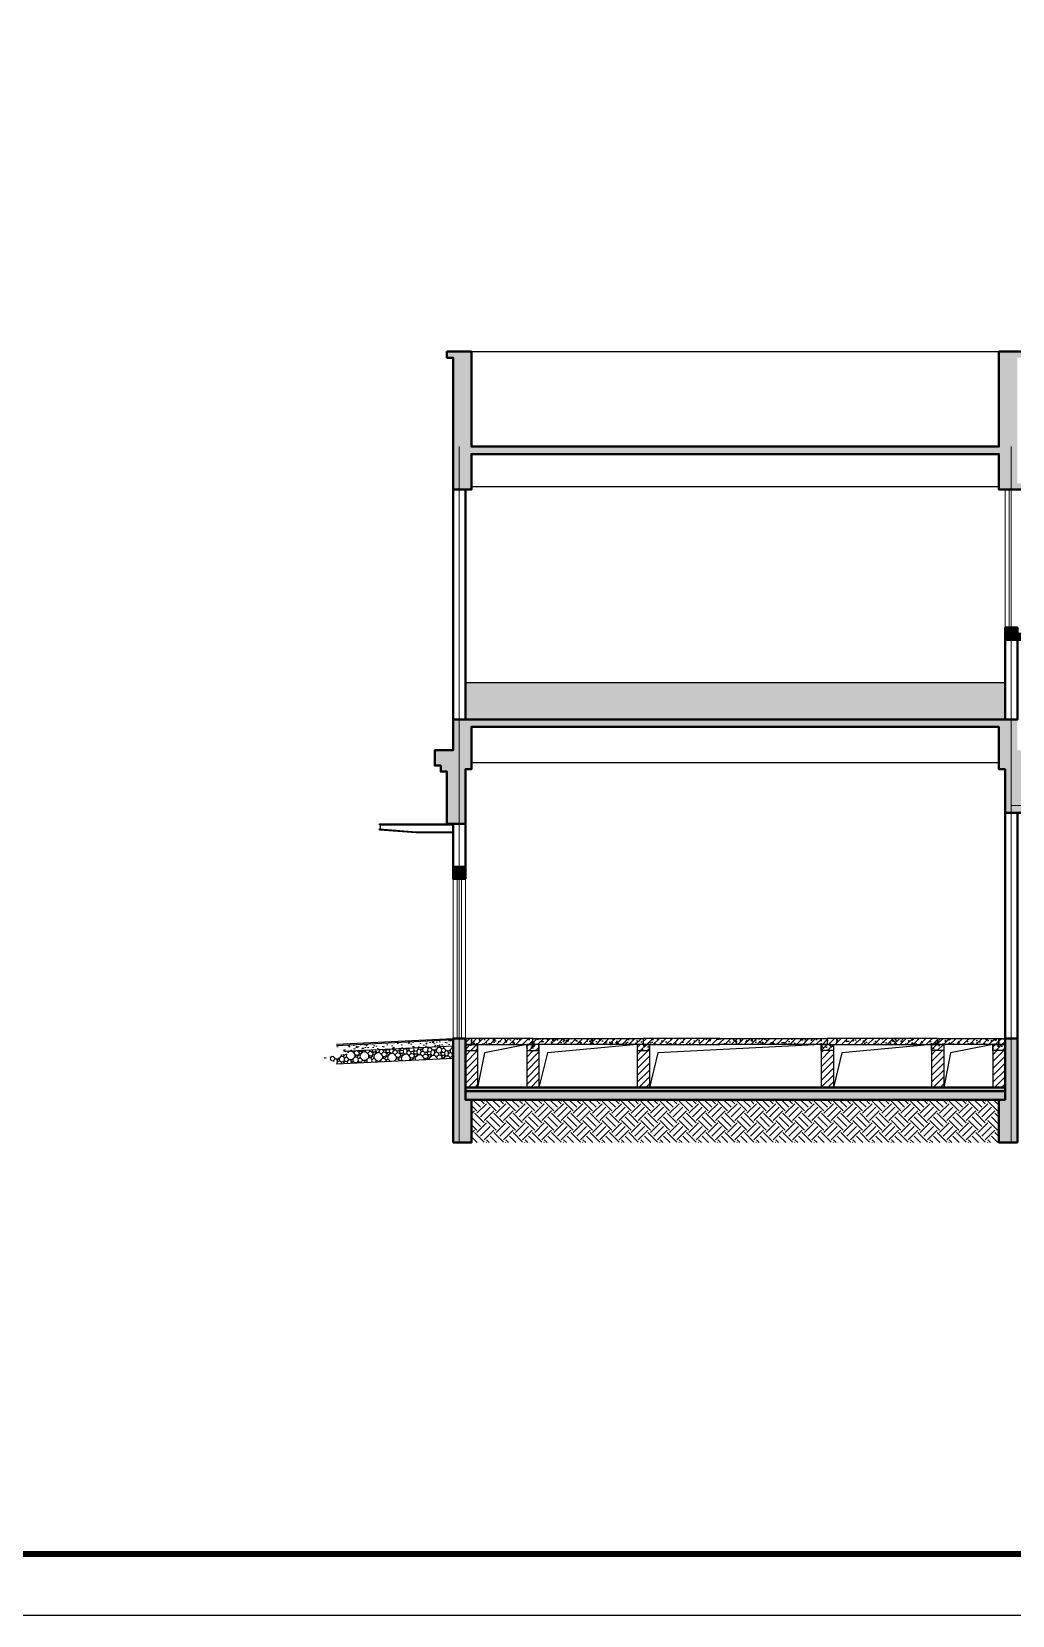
# Model space of a CAD drawing. Extents: x 1188826 to 1909461, y 608442 to 1651179.
# Drawn here: x 1512809 to 1528797, y 957902 to 983729 of the extents above; entities that cross this region are included whole.
import ezdxf

# ---------------------------------------------------------------- set-up
doc = ezdxf.new("R2010")
doc.units = 0
doc.header["$LTSCALE"] = 1000
doc.header["$MEASUREMENT"] = 0
doc.linetypes.add('ACAD_ISO10W100', pattern=[18.5, 12, -3, 0.5, -3])
doc.linetypes.add('DOTE', pattern=[2.42, 2, -0.2, 0.02, -0.2])
for name, color, linetype in [('A-WA-M(面层)', 43, 'Continuous'), ('剖面墙体', 7, 'Continuous'), ('图框', 140, 'Continuous'), ('立面', 73, 'Continuous'), ('辅助线', 251, 'Continuous')]:
    doc.layers.add(name, color=color, linetype=linetype)
for name, color, linetype, lineweight in [('DOTE', 19, 'DOTE', 9), ('PUB_HATCH', 8, 'Continuous', 9), ('WALL', 9, 'Continuous', 40), ('WINDOW', 144, 'Continuous', 15), ('填充', 251, 'Continuous', 5)]:
    doc.layers.add(name, color=color, linetype=linetype, lineweight=lineweight)
pattern_1 = [(45, (-11850729.04, -4415116.174), (-53.0330086, 53.0330086), []), (50, (-11850729.04, -4415116.17), (215.1780548, -18.8256405), [22.5, -247.5]), (355, (-11850729.04, -4415116.17), (-41.6254, 225.65764), [18, -198]), (100.4514, (-11850711.11, -4415117.74), (173.5528145, 206.8318626), [19.122057, -210.3426336]), (46.1842, (-11850729.04, -4415056.17), (320.1723146, -49.6557043), [33.75, -371.25]), (96.6356, (-11850702.36, -4415060.3), (280.398812, 292.235361), [28.6830864, -315.5139]), (351.1842, (-11850729.04, -4415056.17), (280.3985835, 292.23558), [27, -297]), (21, (-11850699.04, -4415071.17), (179.0721156, -120.7856672), [22.5, -247.5]), (326, (-11850699.04, -4415071.17), (72.9945996, 217.5450135), [18, -198]), (71.4514, (-11850684.12, -4415081.24), (252.0667886, 96.759149), [19.122057, -210.3426336]), (37.5, (-11850729.04, -4415116.174), (3.6479566, 99.86815615), [0, -195.6, 0, -201, 0, -198.75]), (7.5, (-11850729.04, -4415116.17), (78.9208612, 118.3235136), [0, -114.6, 0, -191.1, 0, -75.75]), (327.5, (-11850795.94, -4415116.174), (160.14673085, -6.7664615), [0, -75, 0, -234, 0, -310.5]), (317.5, (-11850825.94, -4415116.17), (174.9558508, 30.0314947), [0, -97.5, 0, -155.4, 0, -220.5])]
pattern_2 = [(45, (-11850729.04, -4415116.174), (-53.0330086, 53.0330086), []), (50, (-11850729.04, -4415116.17), (215.1780548, -18.8256405), [22.5, -247.5]), (355, (-11850729.04, -4415116.17), (-41.6254, 225.65764), [18, -198]), (100.4514, (-11850711.11, -4415117.74), (173.5528145, 206.8318626), [19.122057, -210.3426336]), (46.1842, (-11850729.04, -4415056.17), (320.1723146, -49.6557043), [33.75, -371.25]), (96.6356, (-11850702.36, -4415060.3), (280.398812, 292.235361), [28.6830864, -315.5139]), (351.1842, (-11850729.04, -4415056.17), (280.3985835, 292.23558), [27, -297]), (21, (-11850699.04, -4415071.17), (179.0721156, -120.7856672), [22.5, -247.5]), (326, (-11850699.04, -4415071.17), (72.9945996, 217.5450135), [18, -198]), (71.4514, (-11850684.12, -4415081.24), (252.0667886, 96.759149), [19.122057, -210.3426336]), (37.5, (-11850729.04, -4415116.174), (3.6479566, 99.86815615), [0, -195.6, 0, -201, 0, -198.75]), (7.5, (-11850729.04, -4415116.17), (78.9208612, 118.3235136), [0, -114.6, 0, -191.1, 0, -75.75]), (327.5, (-11850795.94, -4415116.174), (160.14673085, -6.7664615), [0, -75, 0, -234, 0, -310.5]), (317.5, (-11850825.94, -4415116.17), (174.9558508, 30.0314947), [0, -97.5, 0, -155.4, 0, -220.5])]
pattern_3 = [(45, (-11850929.04, -4415116.174), (-53.0330086, 53.0330086), []), (50, (-11850929.04, -4415116.17), (215.1780548, -18.8256405), [22.5, -247.5]), (355, (-11850929.04, -4415116.17), (-41.6254, 225.65764), [18, -198]), (100.4514, (-11850911.11, -4415117.74), (173.5528145, 206.8318626), [19.122057, -210.3426336]), (46.1842, (-11850929.04, -4415056.17), (320.1723146, -49.6557043), [33.75, -371.25]), (96.6356, (-11850902.36, -4415060.3), (280.398812, 292.235361), [28.6830864, -315.5139]), (351.1842, (-11850929.04, -4415056.17), (280.3985835, 292.23558), [27, -297]), (21, (-11850899.04, -4415071.17), (179.0721156, -120.7856672), [22.5, -247.5]), (326, (-11850899.04, -4415071.17), (72.9945996, 217.5450135), [18, -198]), (71.4514, (-11850884.12, -4415081.24), (252.0667886, 96.759149), [19.122057, -210.3426336]), (37.5, (-11850929.04, -4415116.174), (3.6479566, 99.86815615), [0, -195.6, 0, -201, 0, -198.75]), (7.5, (-11850929.04, -4415116.17), (78.9208612, 118.3235136), [0, -114.6, 0, -191.1, 0, -75.75]), (327.5, (-11850995.94, -4415116.174), (160.14673085, -6.7664615), [0, -75, 0, -234, 0, -310.5]), (317.5, (-11851025.94, -4415116.17), (174.9558508, 30.0314947), [0, -97.5, 0, -155.4, 0, -220.5])]
pattern_4 = [(45, (-11850229.04, -4415116.174), (-53.0330086, 53.0330086), []), (50, (-11850229.04, -4415116.17), (215.1780548, -18.8256405), [22.5, -247.5]), (355, (-11850229.04, -4415116.17), (-41.6254, 225.65764), [18, -198]), (100.4514, (-11850211.11, -4415117.74), (173.5528145, 206.8318626), [19.122057, -210.3426336]), (46.1842, (-11850229.04, -4415056.17), (320.1723146, -49.6557043), [33.75, -371.25]), (96.6356, (-11850202.36, -4415060.3), (280.398812, 292.235361), [28.6830864, -315.5139]), (351.1842, (-11850229.04, -4415056.17), (280.3985835, 292.23558), [27, -297]), (21, (-11850199.04, -4415071.17), (179.0721156, -120.7856672), [22.5, -247.5]), (326, (-11850199.04, -4415071.17), (72.9945996, 217.5450135), [18, -198]), (71.4514, (-11850184.12, -4415081.24), (252.0667886, 96.759149), [19.122057, -210.3426336]), (37.5, (-11850229.04, -4415116.174), (3.6479566, 99.86815615), [0, -195.6, 0, -201, 0, -198.75]), (7.5, (-11850229.04, -4415116.17), (78.9208612, 118.3235136), [0, -114.6, 0, -191.1, 0, -75.75]), (327.5, (-11850295.94, -4415116.174), (160.14673085, -6.7664615), [0, -75, 0, -234, 0, -310.5]), (317.5, (-11850325.94, -4415116.17), (174.9558508, 30.0314947), [0, -97.5, 0, -155.4, 0, -220.5])]
pattern_5 = [(45, (-11850229.04, -4415116.174), (-53.0330086, 53.0330086), []), (50, (-11850229.04, -4415116.17), (215.1780548, -18.8256405), [22.5, -247.5]), (355, (-11850229.04, -4415116.17), (-41.6254, 225.65764), [18, -198]), (100.4514, (-11850211.11, -4415117.74), (173.5528145, 206.8318626), [19.122057, -210.3426336]), (46.1842, (-11850229.04, -4415056.17), (320.1723146, -49.6557043), [33.75, -371.25]), (96.6356, (-11850202.36, -4415060.3), (280.398812, 292.235361), [28.6830864, -315.5139]), (351.1842, (-11850229.04, -4415056.17), (280.3985835, 292.23558), [27, -297]), (21, (-11850199.04, -4415071.17), (179.0721156, -120.7856672), [22.5, -247.5]), (326, (-11850199.04, -4415071.17), (72.9945996, 217.5450135), [18, -198]), (71.4514, (-11850184.12, -4415081.24), (252.0667886, 96.759149), [19.122057, -210.3426336]), (37.5, (-11850229.04, -4415116.174), (3.6479566, 99.86815615), [0, -195.6, 0, -201, 0, -198.75]), (7.5, (-11850229.04, -4415116.17), (78.9208612, 118.3235136), [0, -114.6, 0, -191.1, 0, -75.75]), (327.5, (-11850295.94, -4415116.174), (160.14673085, -6.7664615), [0, -75, 0, -234, 0, -310.5]), (317.5, (-11850325.94, -4415116.17), (174.9558508, 30.0314947), [0, -97.5, 0, -155.4, 0, -220.5])]

msp = doc.modelspace()

# ---------------------------------------------------------------- hatches: boundary and pattern name
at = {"layer": 'PUB_HATCH'}
for points in [[(1528879, 976361), (1528979, 976361), (1528979, 976261), (1528579, 976261), (1528579, 976841), (1519979, 976841), (1519979, 976261), (1519679, 976261), (1519679, 976911), (1519679, 978411), (1519579, 978411), (1519579, 978511), (1519979, 978511), (1519979, 976961), (1528579, 976961), (1528579, 978511), (1528979, 978511), (1528979, 978411), (1528879, 978411), (1528879, 976911)], [(1528879, 973911), (1528879, 974011), (1528679, 974011), (1528679, 973811), (1528979, 973811), (1528979, 973911)], [(1529079, 971661), (1529079, 971761), (1529179, 971761), (1529179, 972011), (1528879, 972011), (1528879, 972511), (1519679, 972511), (1519679, 972011), (1519379, 972011), (1519379, 971761), (1519479, 971761), (1519479, 971661), (1519579, 971661), (1519579, 970811), (1519879, 970811), (1519879, 971701), (1519979, 971701), (1519979, 972391), (1528579, 972391), (1528579, 971701), (1528679, 971701), (1528679, 970991), (1536979, 970991), (1536979, 970661), (1537279, 970661), (1537279, 970861), (1537479, 970861), (1537479, 970961), (1537279, 970961), (1537279, 971361), (1537079, 971361), (1537079, 972161), (1537579, 972161), (1537579, 972261), (1537479, 972261), (1537479, 972411), (1537579, 972411), (1537579, 972511), (1536979, 972511), (1536979, 971111), (1528979, 971111), (1528979, 971661)], [(1519679, 970111), (1519879, 970111), (1519879, 969911), (1519679, 969911)], [(1519679, 965611), (1519679, 967311), (1519879, 967311), (1519879, 966311), (1519979, 966311), (1519979, 965611)], [(1528879, 965611), (1528879, 967311), (1528679, 967311), (1528679, 966311), (1528579, 966311), (1528579, 965611)]]:
    msp.add_hatch(color=256, dxfattribs=at).paths.add_polyline_path(points)
at = {"layer": 'PUB_HATCH', "linetype": 'Continuous'}
h = msp.add_hatch(dxfattribs=at)
h.set_pattern_fill('混凝土', color=256, scale=30, style=0)
h.set_pattern_definition([(50, (108334.16, 163499.22), (215.178055, -18.82564), [22.5, -247.5]), (355, (108334.16, 163499.22), (-41.6254, 225.65764), [18, -198]), (100.4514, (108352.1, 163497.65), (173.552815, 206.831863), [19.122057, -210.342634]), (46.1842, (108334.16, 163559.22), (320.172315, -49.655704), [33.75, -371.25]), (96.6356, (108360.84, 163555.08), (280.39881, 292.23536), [28.683086, -315.5139]), (351.1842, (108334.16, 163559.22), (280.398584, 292.23558), [27, -297]), (21, (108364.16, 163544.22), (179.072116, -120.785667), [22.5, -247.5]), (326, (108364.16, 163544.22), (72.9946, 217.545014), [18, -198]), (71.4514, (108379.08, 163534.16), (252.066789, 96.75915), [19.122057, -210.342634]), (37.5, (108334.16, 163499.22), (3.6479566, 99.868156), [0, -195.6, 0, -201, 0, -198.75]), (7.5, (108334.16, 163499.22), (78.920861, 118.3235136), [0, -114.6, 0, -191.1, 0, -75.75]), (327.5, (108267.26, 163499.22), (160.146731, -6.7664615), [0, -75, 0, -234, 0, -310.5]), (317.5, (108237.26, 163499.22), (174.955851, 30.031495), [0, -97.5, 0, -155.4, 0, -220.5])])
h.paths.add_polyline_path([(1528679, 972511), (1528679, 973111), (1519879, 973111), (1519879, 972511)])
h = msp.add_hatch(dxfattribs=at)
h.set_pattern_fill('混凝土', color=256, scale=30, angle=-2.8624, style=0)
h.set_pattern_definition([(47.137595, (40391.15, 229462.09), (213.969478, -29.547632), [22.5, -247.5]), (352.137595, (40391.15, 229462.09), (-30.30466, 227.45477), [18, -198]), (97.588995, (40408.98, 229459.63), (183.66497, 197.906992), [19.122057, -210.342634]), (43.321795, (40394.15, 229522.01), (317.29316, -65.582394), [33.75, -371.25]), (93.773195, (40420.6, 229516.55), (294.64251, 277.8683), [28.683086, -315.5139]), (348.321795, (40394.15, 229522), (294.64229, 277.86853), [27, -297]), (18.137595, (40423.36, 229505.53), (172.816946, -129.577403), [22.5, -247.5]), (323.137595, (40423.36, 229505.53), (83.767207, 213.628415), [18, -198]), (68.588995, (40437.76, 229494.74), (256.584216, 84.05081), [19.122057, -210.342634]), (34.6375947, (40391.15, 229462.09), (8.630583, 99.5613843), [0, -195.6, 0, -201, 0, -198.75]), (4.637595, (40391.15, 229462.09), (84.731189, 114.234766), [0, -114.6, 0, -191.1, 0, -75.75]), (324.6375947, (40324.33, 229465.43), (159.609021, -14.7553657), [0, -75, 0, -234, 0, -310.5]), (314.637595, (40294.37, 229466.93), (176.237267, 21.257147), [0, -97.5, 0, -155.4, 0, -220.5])])
h.paths.add_polyline_path([(1517779, 967196), (1517779, 967145), (1517896, 967102), (1519679, 967191), (1519679, 967291)])
h = msp.add_hatch(dxfattribs=at)
h.set_pattern_fill('卵石砌体', color=256, scale=30, angle=-2.8624, style=0)
h.set_pattern_definition([(357.137595, (40548.45, 229454.22), (11.235964, 224.719276), [11.25, -33.75, 11.25, -168.75]), (357.137595, (40605.76, 229473.89), (11.235964, 224.719276), [11.25, -213.75]), (357.137595, (40494.52, 229501.98), (11.235964, 224.719276), [22.5, -202.5]), (357.137595, (40438.9, 229516.02), (11.235964, 224.719276), [33.75, -191.25]), (357.137595, (40551.82, 229521.64), (11.235964, 224.719276), [22.5, -22.5, 33.75, -146.25]), (357.137595, (40542.27, 229555.9), (11.235964, 224.719276), [33.75, -191.25]), (357.137595, (40486.66, 229569.95), (11.235964, 224.719276), [33.75, -78.75, 33.75, -78.75]), (357.137595, (40443.4, 229605.9), (11.235964, 224.719276), [33.75, -11.25, 11.25, -168.75]), (357.137595, (40590.59, 229621.08), (11.235964, 224.719276), [11.25, -213.75]), (357.137595, (40546.77, 229645.8), (11.235964, 224.719276), [22.5, -202.5]), (87.137595, (40401.26, 229664.34), (-224.719276, 11.235964), [22.5, -202.5]), (87.137595, (40415.87, 229505.9), (-224.719276, 11.235964), [11.25, -22.5, 33.75, -157.5]), (87.137595, (40473.17, 229525.57), (-224.719276, 11.235964), [45, -11.25, 11.25, -157.5]), (87.137595, (40509.7, 229580.07), (-224.719276, 11.235964), [33.75, -191.25]), (87.137595, (40515.87, 229478.38), (-224.719276, 11.235964), [22.5, -202.5]), (87.137595, (40536.1, 229657.6), (-224.719276, 11.235964), [22.5, -202.5]), (87.137595, (40540.59, 229522.2), (-224.719276, 11.235964), [22.5, -112.5, 11.25, -78.75]), (87.137595, (40579.91, 229632.88), (-224.719276, 11.235964), [11.25, -11.25, 11.25, -191.25]), (87.137595, (40586.1, 229531.2), (-224.719276, 11.235964), [22.5, -33.75, 22.5, -146.25]), (87.137595, (40594.52, 229474.45), (-224.719276, 11.235964), [22.5, -202.5]), (42.137595, (40403.51, 229484), (11.235964, 224.719276), [31.819725, -63.639606, 47.7297, -175.009017]), (42.137595, (40392.27, 229484.56), (11.235964, 224.719276), [31.819805, -286.378245]), (42.137595, (40517, 229500.85), (11.235964, 224.719276), [31.819805, -286.378245]), (42.137595, (40500.14, 229614.34), (11.235964, 224.719276), [31.819805, -286.378245]), (42.137595, (40595.64, 229496.92), (11.235964, 224.719276), [31.819805, -286.378245]), (42.137595, (40405.76, 229528.94), (11.235964, 224.719276), [15.909902, -302.28813]), (42.137595, (40431.6, 229595.23), (11.235964, 224.719276), [15.909902, -302.28813]), (42.137595, (40450.14, 229515.46), (11.235964, 224.719276), [15.909902, -302.28813]), (42.137595, (40476.54, 229592.99), (11.235964, 224.719276), [15.909902, -302.28813]), (42.137595, (40541.71, 229544.67), (11.235964, 224.719276), [15.909902, -302.28813]), (42.137595, (40547.89, 229668.27), (11.235964, 224.719276), [15.909902, -302.28813]), (42.137595, (40569.24, 229644.67), (11.235964, 224.719276), [15.909902, -302.28813]), (42.137595, (40574.3, 229520.52), (11.235964, 224.719276), [15.909902, -302.28813]), (42.137595, (40582.72, 229463.77), (11.235964, 224.719276), [15.909902, -302.28813]), (42.137595, (40587.22, 229553.66), (11.235964, 224.719276), [15.909902, -302.28813]), (42.137595, (40592.84, 229666.02), (11.235964, 224.719276), [15.909902, -302.28813]), (42.137595, (40601.82, 229620.52), (11.235964, 224.719276), [15.909902, -302.28813]), (132.137595, (40558, 229645.23), (-224.719276, 11.235964), [15.909902, -302.28813]), (132.137595, (40581.6, 229666.58), (-224.719276, 11.235964), [15.909902, -302.28813]), (132.137595, (40590.59, 229621.08), (-224.719276, 11.235964), [15.909902, -302.28813]), (132.137595, (40626.54, 229664.34), (-224.719276, 11.235964), [15.909902, -302.28813]), (132.137595, (40510.25, 229591.3), (-224.719276, 11.235964), [15.909902, -302.28813]), (132.137595, (40486.66, 229569.95), (-224.719276, 11.235964), [15.909902, -302.28813]), (132.137595, (40416.43, 229517.14), (-224.719276, 11.235964), [15.909902, -302.28813]), (132.137595, (40438.9, 229516.02), (-224.719276, 11.235964), [15.909902, -302.28813]), (132.137595, (40465.3, 229593.55), (-224.719276, 11.235964), [15.909902, -302.28813]), (132.137595, (40418.68, 229562.09), (-224.719276, 11.235964), [15.909902, -302.28813]), (132.137595, (40551.82, 229521.64), (-224.719276, 11.235964), [15.909902, -302.28813]), (132.137595, (40586.66, 229542.43), (-224.719276, 11.235964), [15.909902, -302.28813]), (132.137595, (40595.64, 229496.92), (-224.719276, 11.235964), [15.909902, -302.28813]), (132.137595, (40596.77, 229519.39), (-224.719276, 11.235964), [15.909902, -302.28813]), (132.137595, (40605.76, 229473.89), (-224.719276, 11.235964), [15.909902, -302.28813]), (132.137595, (40432.72, 229617.7), (-224.719276, 11.235964), [31.819805, -286.378245]), (132.137595, (40541.71, 229544.67), (-224.719276, 11.235964), [31.819805, -286.378245]), (132.137595, (40526.54, 229466.58), (-224.719276, 11.235964), [79.549513, -238.648536]), (23.702646, (40396.77, 229574.45), (224.7192754, -11.2359624), [25.155, -477.96027]), (23.702646, (40427.11, 229505.35), (224.7192754, -11.2359624), [25.155, -477.96027]), (23.702646, (40477.11, 229604.22), (224.7192754, -11.2359624), [25.155, -477.96027]), (23.702646, (40559.69, 229453.66), (224.7192754, -11.2359624), [25.155, -477.96027]), (23.702646, (40528.79, 229511.53), (224.7192754, -11.2359624), [25.155, -477.96027]), (23.702646, (40553.51, 229555.35), (224.7192754, -11.2359624), [25.155, -477.96027]), (23.702646, (40523.73, 229635.68), (224.7192754, -11.2359624), [25.155, -477.96027]), (23.702646, (40601.82, 229620.52), (224.7192754, -11.2359624), [25.155, -477.96027]), (60.5725435, (40419.24, 229573.32), (11.2359645, 224.719276), [25.155, -477.96027]), (60.5725435, (40419.8, 229584.56), (11.2359645, 224.719276), [25.155, -477.96027]), (60.5725435, (40511.37, 229613.77), (11.2359645, 224.719276), [50.31, -452.80527]), (60.5725435, (40589.46, 229598.61), (11.2359645, 224.719276), [25.155, -477.96027]), (60.5725435, (40576.54, 229565.46), (11.2359645, 224.719276), [25.155, -477.96027]), (60.5725435, (40461.94, 229526.13), (11.2359645, 224.719276), [25.155, -477.96027]), (60.5725435, (40580.48, 229644.11), (11.2359645, 224.719276), [25.155, -477.96027]), (60.5725435, (40613.62, 229631.19), (11.2359645, 224.719276), [25.155, -477.96027]), (113.702646, (40411.37, 229641.3), (11.2359624, 224.7192754), [25.155, -477.96027]), (113.702646, (40525.98, 229455.35), (11.2359624, 224.7192754), [25.155, -477.96027]), (113.702646, (40432.16, 229606.47), (11.2359624, 224.7192754), [25.155, -477.96027]), (113.702646, (40599.58, 229575.57), (11.2359624, 224.7192754), [25.155, -477.96027]), (113.702646, (40520.36, 229568.27), (11.2359624, 224.7192754), [25.155, -477.96027]), (113.702646, (40590.03, 229609.84), (11.2359624, 224.7192754), [25.155, -477.96027]), (113.702646, (40475.42, 229570.52), (11.2359624, 224.7192754), [25.155, -477.96027]), (113.702646, (40428.23, 229527.82), (11.2359624, 224.7192754), [25.155, -477.96027]), (150.5725435, (40422.05, 229629.5), (-224.719276, 11.2359645), [25.155, -477.96027]), (150.5725435, (40494.52, 229501.98), (-224.719276, 11.2359645), [25.155, -477.96027]), (150.5725435, (40454.63, 229605.35), (-224.719276, 11.2359645), [25.155, -477.96027]), (150.5725435, (40584.97, 229508.72), (-224.719276, 11.2359645), [25.155, -477.96027]), (150.5725435, (40548.45, 229454.22), (-224.719276, 11.2359645), [25.155, -477.96027]), (150.5725435, (40579.91, 229632.88), (-224.719276, 11.2359645), [25.155, -477.96027]), (150.5725435, (40542.27, 229555.91), (-224.719276, 11.2359645), [25.155, -477.96027]), (150.5725435, (40422.05, 229629.5), (-224.719276, 11.2359645), [25.155, -477.96027]), (150.5725435, (40621.49, 229563.21), (-224.719276, 11.2359645), [25.155, -477.96027]), (240.5725435, (40403.51, 229484), (-11.2359645, -224.719276), [25.155, -477.96027])])
h.paths.add_polyline_path([(1517896, 967102), (1517989, 967068), (1517569, 966994), (1517779, 966920), (1517779, 966896), (1519679, 966991), (1519679, 967191)])
at = {"layer": '剖面墙体'}
h = msp.add_hatch(dxfattribs=at)
h.set_pattern_fill('钢筋混凝土', color=256, scale=30)
h.set_pattern_definition(pattern_1)
h.paths.add_polyline_path([(1519879, 967211), (1519879, 967311), (1519979, 967311), (1519979, 967211)])
h = msp.add_hatch(dxfattribs=at)
h.set_pattern_fill('钢筋混凝土', color=256, scale=30)
h.set_pattern_definition(pattern_2)
h.paths.add_polyline_path([(1519979, 967211), (1519979, 967311), (1520979, 967311), (1520979, 967211)])
h = msp.add_hatch(dxfattribs=at)
h.set_pattern_fill('钢筋混凝土', color=256, scale=30)
h.set_pattern_definition([(45, (-11851329.04, -4415116.174), (-53.0330086, 53.0330086), []), (50, (-11851329.04, -4415116.17), (215.1780548, -18.8256405), [22.5, -247.5]), (355, (-11851329.04, -4415116.17), (-41.6254, 225.65764), [18, -198]), (100.4514, (-11851311.11, -4415117.74), (173.5528145, 206.8318626), [19.122057, -210.3426336]), (46.1842, (-11851329.04, -4415056.17), (320.1723146, -49.6557043), [33.75, -371.25]), (96.6356, (-11851302.36, -4415060.3), (280.398812, 292.235361), [28.6830864, -315.5139]), (351.1842, (-11851329.04, -4415056.17), (280.3985835, 292.23558), [27, -297]), (21, (-11851299.04, -4415071.17), (179.0721156, -120.7856672), [22.5, -247.5]), (326, (-11851299.04, -4415071.17), (72.9945996, 217.5450135), [18, -198]), (71.4514, (-11851284.12, -4415081.24), (252.0667886, 96.759149), [19.122057, -210.3426336]), (37.5, (-11851329.04, -4415116.174), (3.6479566, 99.86815615), [0, -195.6, 0, -201, 0, -198.75]), (7.5, (-11851329.04, -4415116.17), (78.9208612, 118.3235136), [0, -114.6, 0, -191.1, 0, -75.75]), (327.5, (-11851395.94, -4415116.174), (160.14673085, -6.7664615), [0, -75, 0, -234, 0, -310.5]), (317.5, (-11851425.94, -4415116.17), (174.9558508, 30.0314947), [0, -97.5, 0, -155.4, 0, -220.5])])
h.paths.add_polyline_path([(1522779, 967311), (1522779, 967211), (1520979, 967211), (1520979, 967311)])
h = msp.add_hatch(dxfattribs=at)
h.set_pattern_fill('钢筋混凝土', color=256, scale=30)
h.set_pattern_definition(pattern_3)
h.paths.add_polyline_path([(1524029, 967211), (1524029, 967311), (1522779, 967311), (1522779, 967211)])
h = msp.add_hatch(dxfattribs=at)
h.set_pattern_fill('钢筋混凝土', color=256, scale=30)
h.set_pattern_definition(pattern_3)
h.paths.add_polyline_path([(1524029, 967211), (1524029, 967311), (1525779, 967311), (1525779, 967211)])
h = msp.add_hatch(dxfattribs=at)
h.set_pattern_fill('钢筋混凝土', color=256, scale=30)
h.set_pattern_definition([(45, (-11850829.04, -4415116.174), (-53.0330086, 53.0330086), []), (50, (-11850829.04, -4415116.17), (215.1780548, -18.8256405), [22.5, -247.5]), (355, (-11850829.04, -4415116.17), (-41.6254, 225.65764), [18, -198]), (100.4514, (-11850811.11, -4415117.74), (173.5528145, 206.8318626), [19.122057, -210.3426336]), (46.1842, (-11850829.04, -4415056.17), (320.1723146, -49.6557043), [33.75, -371.25]), (96.6356, (-11850802.36, -4415060.3), (280.398812, 292.235361), [28.6830864, -315.5139]), (351.1842, (-11850829.04, -4415056.17), (280.3985835, 292.23558), [27, -297]), (21, (-11850799.04, -4415071.17), (179.0721156, -120.7856672), [22.5, -247.5]), (326, (-11850799.04, -4415071.17), (72.9945996, 217.5450135), [18, -198]), (71.4514, (-11850784.12, -4415081.24), (252.0667886, 96.759149), [19.122057, -210.3426336]), (37.5, (-11850829.04, -4415116.174), (3.6479566, 99.86815615), [0, -195.6, 0, -201, 0, -198.75]), (7.5, (-11850829.04, -4415116.17), (78.9208612, 118.3235136), [0, -114.6, 0, -191.1, 0, -75.75]), (327.5, (-11850895.94, -4415116.174), (160.14673085, -6.7664615), [0, -75, 0, -234, 0, -310.5]), (317.5, (-11850925.94, -4415116.17), (174.9558508, 30.0314947), [0, -97.5, 0, -155.4, 0, -220.5])])
h.paths.add_polyline_path([(1525779, 967311), (1525779, 967211), (1527579, 967211), (1527579, 967311)])
h = msp.add_hatch(dxfattribs=at)
h.set_pattern_fill('钢筋混凝土', color=256, scale=30)
h.set_pattern_definition(pattern_5)
h.paths.add_polyline_path([(1528579, 967211), (1528579, 967311), (1527579, 967311), (1527579, 967211)])
h = msp.add_hatch(dxfattribs=at)
h.set_pattern_fill('钢筋混凝土', color=256, scale=30)
h.set_pattern_definition(pattern_4)
h.paths.add_polyline_path([(1528679, 967211), (1528679, 967311), (1528579, 967311), (1528579, 967211)])
h = msp.add_hatch(dxfattribs=at)
h.set_pattern_fill('钢筋混凝土', color=256, scale=30)
h.set_pattern_definition(pattern_1)
h.paths.add_polyline_path([(1520079, 967211), (1520079, 967111), (1519879, 967111), (1519879, 967211)])
h = msp.add_hatch(dxfattribs=at)
h.set_pattern_fill('ANSI31', color=256, scale=50)
h.set_pattern_definition([(45, (-11843129.04, -4415116.174), (-56.12660076, 56.12660076), [])])
h.paths.add_polyline_path([(1520079, 966511), (1519879, 966511), (1519879, 967111), (1520079, 967111)])
h = msp.add_hatch(dxfattribs=at)
h.set_pattern_fill('钢筋混凝土', color=256, scale=30)
h.set_pattern_definition(pattern_2)
h.paths.add_polyline_path([(1521079, 967211), (1521079, 967111), (1520879, 967111), (1520879, 967211)])
h = msp.add_hatch(dxfattribs=at)
h.set_pattern_fill('ANSI31', color=256, scale=50)
h.set_pattern_definition([(45, (-11844129.04, -4415116.174), (-56.12660076, 56.12660076), [])])
h.paths.add_polyline_path([(1521079, 966511), (1520879, 966511), (1520879, 967111), (1521079, 967111)])
h = msp.add_hatch(dxfattribs=at)
h.set_pattern_fill('钢筋混凝土', color=256, scale=30)
h.set_pattern_definition(pattern_3)
h.paths.add_polyline_path([(1522879, 967211), (1522879, 967111), (1522679, 967111), (1522679, 967211)])
h = msp.add_hatch(dxfattribs=at)
h.set_pattern_fill('ANSI31', color=256, scale=50)
h.set_pattern_definition([(45, (-11848429.04, -4415116.174), (-56.12660076, 56.12660076), [])])
h.paths.add_polyline_path([(1522679, 966511), (1522879, 966511), (1522879, 967111), (1522679, 967111)])
h = msp.add_hatch(dxfattribs=at)
h.set_pattern_fill('钢筋混凝土', color=256, scale=30)
h.set_pattern_definition([(45, (-11850429.04, -4415116.174), (-53.0330086, 53.0330086), []), (50, (-11850429.04, -4415116.17), (215.1780548, -18.8256405), [22.5, -247.5]), (355, (-11850429.04, -4415116.17), (-41.6254, 225.65764), [18, -198]), (100.4514, (-11850411.11, -4415117.74), (173.5528145, 206.8318626), [19.122057, -210.3426336]), (46.1842, (-11850429.04, -4415056.17), (320.1723146, -49.6557043), [33.75, -371.25]), (96.6356, (-11850402.36, -4415060.3), (280.398812, 292.235361), [28.6830864, -315.5139]), (351.1842, (-11850429.04, -4415056.17), (280.3985835, 292.23558), [27, -297]), (21, (-11850399.04, -4415071.17), (179.0721156, -120.7856672), [22.5, -247.5]), (326, (-11850399.04, -4415071.17), (72.9945996, 217.5450135), [18, -198]), (71.4514, (-11850384.12, -4415081.24), (252.0667886, 96.759149), [19.122057, -210.3426336]), (37.5, (-11850429.04, -4415116.174), (3.6479566, 99.86815615), [0, -195.6, 0, -201, 0, -198.75]), (7.5, (-11850429.04, -4415116.17), (78.9208612, 118.3235136), [0, -114.6, 0, -191.1, 0, -75.75]), (327.5, (-11850495.94, -4415116.174), (160.14673085, -6.7664615), [0, -75, 0, -234, 0, -310.5]), (317.5, (-11850525.94, -4415116.17), (174.9558508, 30.0314947), [0, -97.5, 0, -155.4, 0, -220.5])])
h.paths.add_polyline_path([(1525679, 967211), (1525679, 967111), (1525879, 967111), (1525879, 967211)])
h = msp.add_hatch(dxfattribs=at)
h.set_pattern_fill('ANSI31', color=256, scale=50)
h.set_pattern_definition([(45, (-11847929.04, -4415116.174), (-56.12660076, 56.12660076), [])])
h.paths.add_polyline_path([(1525879, 966511), (1525679, 966511), (1525679, 967111), (1525879, 967111)])
h = msp.add_hatch(dxfattribs=at)
h.set_pattern_fill('钢筋混凝土', color=256, scale=30)
h.set_pattern_definition(pattern_5)
h.paths.add_polyline_path([(1527479, 967211), (1527479, 967111), (1527679, 967111), (1527679, 967211)])
h = msp.add_hatch(dxfattribs=at)
h.set_pattern_fill('ANSI31', color=256, scale=50)
h.set_pattern_definition([(45, (-11843629.04, -4415116.174), (-56.12660076, 56.12660076), [])])
h.paths.add_polyline_path([(1527479, 966511), (1527679, 966511), (1527679, 967111), (1527479, 967111)])
h = msp.add_hatch(dxfattribs=at)
h.set_pattern_fill('钢筋混凝土', color=256, scale=30)
h.set_pattern_definition(pattern_4)
h.paths.add_polyline_path([(1528479, 967211), (1528479, 967111), (1528679, 967111), (1528679, 967211)])
h = msp.add_hatch(dxfattribs=at)
h.set_pattern_fill('ANSI31', color=256, scale=50)
h.set_pattern_definition([(45, (-11842629.04, -4415116.174), (-56.12660076, 56.12660076), [])])
h.paths.add_polyline_path([(1528479, 966511), (1528679, 966511), (1528679, 967111), (1528479, 967111)])
at = {"layer": '填充'}
h = msp.add_hatch(dxfattribs=at)
h.set_pattern_fill('AR-CONC', color=256, scale=25, style=0)
h.set_pattern_definition([(50, (723971.015, 583771.225), (45.5461672, -3.9847714), [4.7625, -52.3875]), (355, (723971.015, 583771.225), (-8.8107065, 47.7641607), [3.81, -41.91]), (100.451, (723974.81, 583770.893), (36.7356254, 43.779172), [4.0475, -44.5225]), (46.1842, (723971.015, 583783.925), (67.7697602, -10.510582), [7.14375, -78.58125]), (96.6356, (723976.66, 583783.05), (59.3510586, 61.856389), [6.07125, -66.78375]), (351.184, (723971.015, 583783.925), (59.3511515, 61.8562795), [5.715, -62.865]), (21, (723977.365, 583780.75), (37.90372, -25.5663796), [4.7625, -52.3875]), (326, (723977.365, 583780.75), (15.450507, 46.0469915), [3.81, -41.91]), (71.4514, (723980.524, 583778.62), (53.3541227, 20.4807144), [4.0475, -44.5225]), (37.5, (723971.015, 583771.225), (0.7721508, 21.13875972), [0, -41.402, 0, -42.545, 0, -42.06875]), (7.5, (723971.015, 583771.225), (16.7049156, 25.0451437), [0, -24.257, 0, -40.4495, 0, -16.03375]), (327.5, (723956.855, 583771.225), (33.8976488, -1.432186), [0, -15.875, 0, -49.53, 0, -65.7225]), (317.5, (723950.505, 583771.225), (37.0322953, 6.3566228), [0, -20.6375, 0, -32.893, 0, -46.6725])])
h.paths.add_polyline_path([(1528679, 966451), (1528679, 966511), (1519879, 966511), (1519879, 966451)])
h = msp.add_hatch(dxfattribs=at)
h.set_pattern_fill('AR-CONC', color=256, scale=50, style=0)
h.set_pattern_definition([(50, (723971.015, 583711.225), (91.0923345, -7.969543), [9.525, -104.775]), (355, (723971.02, 583711.225), (-17.621413, 95.528321), [7.62, -83.82]), (100.451, (723978.61, 583710.56), (73.471251, 87.558344), [8.095, -89.045]), (46.1842, (723971.02, 583736.63), (135.53952, -21.021164), [14.2875, -157.1625]), (96.6356, (723982.31, 583734.87), (118.702117, 123.712778), [12.1425, -133.5675]), (351.184, (723971.02, 583736.63), (118.702303, 123.71256), [11.43, -125.73]), (21, (723983.715, 583730.275), (75.80744, -51.132759), [9.525, -104.775]), (326, (723983.72, 583730.275), (30.901014, 92.093983), [7.62, -83.82]), (71.4514, (723990.03, 583726.01), (106.708245, 40.961429), [8.095, -89.045]), (37.5, (723971.015, 583711.225), (1.5443016, 42.2775194), [0, -82.804, 0, -85.09, 0, -84.1375]), (7.5, (723971.015, 583711.225), (33.4098313, 50.0902874), [0, -48.514, 0, -80.899, 0, -32.0675]), (327.5, (723942.694, 583711.225), (67.7952976, -2.864372), [0, -31.75, 0, -99.06, 0, -131.445]), (317.5, (723929.994, 583711.225), (74.0645907, 12.7132455), [0, -41.275, 0, -65.786, 0, -93.345])])
h.paths.add_polyline_path([(1528679, 966311), (1528679, 966451), (1519879, 966451), (1519879, 966311)])
h = msp.add_hatch(dxfattribs=at)
h.set_pattern_fill('EARTH', color=250, scale=70, angle=45, style=0)
h.set_pattern_definition([(45, (794444.94, 583771.23), (0, 314.308964), [222.25, -222.25]), (45, (794386, 583830.16), (0, 314.308964), [222.25, -222.25]), (45, (794327.07, 583889.1), (0, 314.308964), [222.25, -222.25]), (135, (794327.07, 583928.38), (-314.308964, 0), [222.25, -222.25]), (135, (794386, 583987.31), (-314.308964, 0), [222.25, -222.25]), (135, (794444.94, 584046.25), (-314.308964, 0), [222.25, -222.25])])
h.paths.add_polyline_path([(1519979, 965611), (1528579, 965611), (1528579, 966311), (1519979, 966311)])

# ---------------------------------------------------------------- linework, layer by layer
at = {"layer": 'A-WA-M(面层)'}
for points in [[(1528679, 973111), (1519879, 973111)], [(1517779, 967216), (1519679, 967311)], [(1517779, 967196), (1519679, 967291)], [(1517779, 966896), (1519679, 966991)], [(1517896, 967102), (1519679, 967191)]]:
    msp.add_lwpolyline(points, dxfattribs=at)
at = {"layer": 'DOTE', "linetype": 'ACAD_ISO10W100', "ltscale": 100}
for p, q in [((1519779, 976961), (1519779, 965617)), ((1528779, 976961), (1528779, 965617)), ((1528779, 971111), (1538406, 971111))]:
    msp.add_line(p, q, dxfattribs=at)
at = {"layer": 'DOTE', "linetype": 'ACAD_ISO10W100', "ltscale": 100, "const_width": 0.001}
for points in [[(1528779, 976961), (1517779, 976961)], [(1528779, 972511), (1517779, 972511)], [(1528779, 967311), (1517779, 967311)], [(1540179, 966311), (1517779, 966311)]]:
    msp.add_lwpolyline(points, dxfattribs=at)
at = {"layer": 'WALL', "color": 7}
for p, q in [((1519879, 966511), (1528679, 966511)), ((1519879, 966451), (1528679, 966451)), ((1519879, 966311), (1528679, 966311))]:
    msp.add_line(p, q, dxfattribs=at)
at = {"layer": 'WALL'}
for points in [[(1528979, 976261), (1528579, 976261), (1528579, 976841), (1519979, 976841), (1519979, 976261), (1519679, 976261), (1519679, 976911), (1519679, 976911), (1519679, 978411), (1519579, 978411), (1519579, 978511), (1519579, 978511), (1519579, 978511), (1519979, 978511), (1519979, 976961), (1528579, 976961), (1528579, 978511), (1528979, 978511)], [(1528879, 973911), (1528879, 974011), (1528679, 974011), (1528679, 973811), (1528979, 973811), (1528979, 973911), (1528879, 973911)], [(1528879, 972511), (1519679, 972511), (1519679, 972011), (1519379, 972011), (1519379, 971761), (1519479, 971761), (1519479, 971661), (1519579, 971661), (1519579, 970811), (1519879, 970811), (1519879, 971701), (1519979, 971701), (1519979, 972391), (1528579, 972391), (1528579, 971701), (1528679, 971701), (1528679, 970991), (1536979, 970991)], [(1519679, 965611), (1519679, 967311), (1519879, 967311), (1519879, 966311), (1519979, 966311), (1519979, 965611), (1519679, 965611)], [(1528879, 965611), (1528879, 967311), (1528679, 967311), (1528679, 966311), (1528579, 966311), (1528579, 965611), (1528879, 965611)]]:
    msp.add_lwpolyline(points, dxfattribs=at)
for points in [[(1519679, 976261), (1519879, 976261), (1519879, 972511), (1519679, 972511)], [(1528879, 973811), (1528679, 973811), (1528679, 972511), (1528879, 972511)], [(1528879, 970991), (1528679, 970991), (1528679, 967311), (1528879, 967311)], [(1519879, 970111), (1519679, 970111), (1519679, 970811), (1519879, 970811)], [(1519679, 970111), (1519879, 970111), (1519879, 969911), (1519679, 969911)]]:
    msp.add_lwpolyline(points, close=True, dxfattribs=at)
at = {"layer": 'WINDOW'}
for p, q in [((1528679, 976261), (1528679, 974011)), ((1528744, 976261), (1528744, 974011)), ((1519679, 969911), (1519679, 967311)), ((1519744, 969911), (1519744, 967311)), ((1519814, 969911), (1519814, 967311)), ((1519879, 969911), (1519879, 967311))]:
    msp.add_line(p, q, dxfattribs=at)
at = {"layer": '剖面墙体'}
for points in [[(1519879, 967211), (1519979, 967211), (1519979, 967311), (1519879, 967311)], [(1524029, 967311), (1522779, 967311), (1522779, 967211), (1524029, 967211)], [(1524029, 967311), (1525779, 967311), (1525779, 967211), (1524029, 967211)], [(1528679, 967211), (1528579, 967211), (1528579, 967311), (1528679, 967311)], [(1519879, 967211), (1519879, 966511)], [(1520079, 967211), (1520079, 966511)], [(1520879, 967211), (1520189, 967073), (1520079, 966511)], [(1520879, 967211), (1520879, 966511)], [(1521079, 967211), (1521079, 966511)], [(1522679, 967211), (1521216, 967073), (1521079, 966511)], [(1522679, 967211), (1522679, 966511)], [(1522879, 967211), (1522879, 966511)], [(1525679, 967211), (1523016, 967073), (1522879, 966511)], [(1525679, 967211), (1525679, 966511)], [(1527479, 967211), (1526016, 967073), (1525879, 966511)], [(1525879, 967211), (1525879, 966511)], [(1527479, 967211), (1527479, 966511)], [(1527679, 967211), (1527679, 966511)], [(1528479, 967211), (1527789, 967073), (1527679, 966511)], [(1528479, 967211), (1528479, 966511)], [(1528679, 967211), (1528679, 966511)]]:
    msp.add_lwpolyline(points, dxfattribs=at)
for points in [[(1520979, 967311), (1519979, 967311), (1519979, 967211), (1520979, 967211)], [(1520979, 967311), (1522779, 967311), (1522779, 967211), (1520979, 967211)], [(1527579, 967311), (1525779, 967311), (1525779, 967211), (1527579, 967211)], [(1527579, 967311), (1528579, 967311), (1528579, 967211), (1527579, 967211)], [(1519879, 967211), (1519879, 967111), (1520079, 967111), (1520079, 967211)], [(1520879, 967211), (1520879, 967111), (1521079, 967111), (1521079, 967211)], [(1522679, 967211), (1522679, 967111), (1522879, 967111), (1522879, 967211)], [(1525879, 967211), (1525879, 967111), (1525679, 967111), (1525679, 967211)], [(1527679, 967211), (1527679, 967111), (1527479, 967111), (1527479, 967211)], [(1528679, 967211), (1528679, 967111), (1528479, 967111), (1528479, 967211)]]:
    msp.add_lwpolyline(points, close=True, dxfattribs=at)
at = {"layer": '图框'}
msp.add_lwpolyline([(1471963, 957902), (1556063, 957902), (1556063, 1017302), (1471963, 1017302)], close=True, dxfattribs=at)
at = {"layer": '图框', "const_width": 100}
msp.add_lwpolyline([(1474463, 958902), (1555063, 958902), (1555063, 1016302), (1474463, 1016302)], close=True, dxfattribs=at)
at = {"layer": '立面', "color": 4}
msp.add_line((1518494, 970791), (1519679, 970791), dxfattribs=at)
for points in [[(1519679, 970661), (1519079, 970661), (1518479, 970706), (1518479, 970726), (1518494, 970725), (1518494, 970791), (1518479, 970791), (1518479, 970811), (1519679, 970811), (1519679, 970661)], [(1518479, 970726), (1519078, 970681), (1519679, 970681)]]:
    msp.add_lwpolyline(points, dxfattribs=at)
at = {"layer": '辅助线'}
for p, q in [((1519979, 976311), (1528579, 976311)), ((1519979, 971811), (1528579, 971811))]:
    msp.add_line(p, q, dxfattribs=at)
msp.add_lwpolyline([(1519979, 978511), (1528579, 978511)], dxfattribs=at)

doc.saveas('drawing.dxf')
